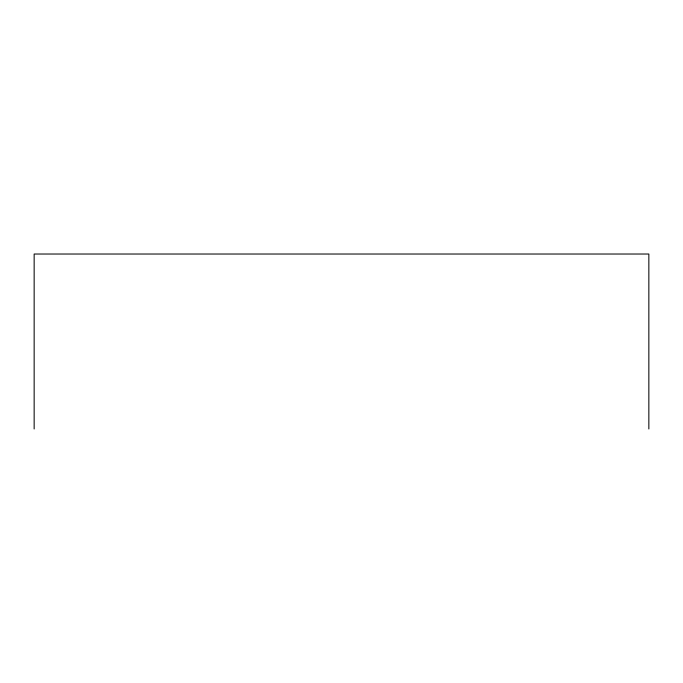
<?xml version="1.0" encoding="UTF-8"?>
<svg xmlns="http://www.w3.org/2000/svg" width="683" height="683" viewBox="0 0 683 683"><rect width="100%" height="100%" fill="white"/><g stroke="black" fill="none" stroke-linecap="round" stroke-linejoin="round"><path stroke-width="1.02" d="M648.85 428.975L648.85 254.025L34.15 254.025L34.15 428.975"/></g></svg>
